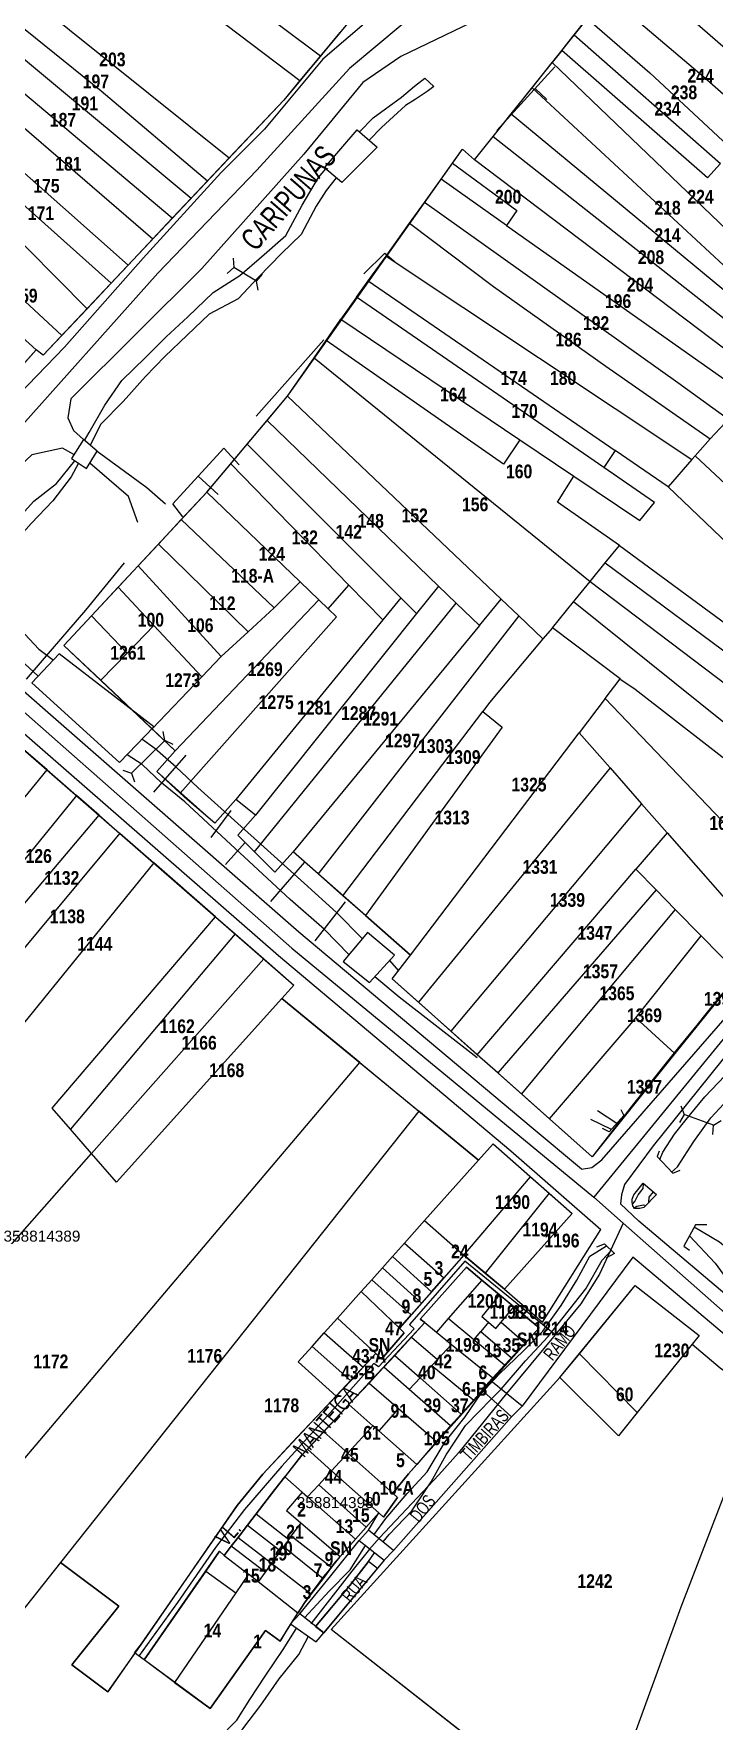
# Model space of a CAD drawing. Extents: x 199665 to 201826, y 4836581 to 4838476.
# Drawn here: x 200463.5 to 200587.3, y 4836898.7 to 4837205.9 of the extents above; entities that cross this region are included whole.
import ezdxf
from ezdxf.enums import TextEntityAlignment as Align

# ---------------------------------------------------------------- set-up
doc = ezdxf.new("R2010")
doc.units = 0
doc.header["$LTSCALE"] = 1.5
doc.header["$MEASUREMENT"] = 0
for name, color, linetype in [('CD-MALHA-LOTES', 40, 'CONTINUOUS'), ('CD_TXT_QUADRA', 7, 'CONTINUOUS'), ('HD-CANAIS', 7, 'CONTINUOUS'), ('HD-TXT-PERENE', 170, 'CONTINUOUS'), ('RU-QUADRAS', 6, 'CONTINUOUS'), ('SV-EIXO-RUA-N-PAV', 6, 'CONTINUOUS'), ('SV-EIXO-RUA-PAV', 20, 'CONTINUOUS'), ('SV-ESTIVAS', 7, 'CONTINUOUS'), ('SV-PONTE-BUEIRO', 249, 'CONTINUOUS'), ('SV-RUA-NAO-PAV-S-GUIA-C-GUIA', 7, 'CONTINUOUS'), ('SV-RUA-PAVIM-S-GUIA-C-GUIA', 7, 'CONTINUOUS'), ('SV-TXT-RUA-N-PAV-S-GUIA-C-GUIA', 7, 'CONTINUOUS'), ('Th_NmrPort', 1, 'CONTINUOUS')]:
    doc.layers.add(name, color=color, linetype=linetype)
doc.styles.add('ARIAL', font='ARIAL.TTF')
doc.styles.add('MONOTXT', font='ARIAL.TTF', dxfattribs={"height": 0.2})
doc.styles.get("Standard").update_dxf_attribs({"font": 'swisscbo.ttf'})

# ---------------------------------------------------------------- blocks, each defined once
blk = doc.blocks.new('COD045', base_point=(201519.89, 4838593.29))
at = {"layer": 'SV-ESTIVAS'}
blk.add_lwpolyline([(201520.638538, 4838591.792924), (201519.89, 4838593.29), (201520.638538, 4838594.792924)], dxfattribs=at)

msp = doc.modelspace()

# ---------------------------------------------------------------- linework, layer by layer
at = {"layer": 'CD-MALHA-LOTES', "linetype": 'Continuous'}
for p, q in [((200483.66, 4837225.86), (200515.68, 4837201.86)), ((200448.52, 4837223.82), (200499.07, 4837183.28)), ((200480.4, 4837221.26), (200511.91, 4837197.33)), ((200571.98, 4837218.39), (200622.49, 4837174.15)), ((200488.71, 4837172.29), (200440.75, 4837212.65)), ((200567.73, 4837213.06), (200585.49, 4837197.94)), ((200455.9, 4837211.46), (200475.76, 4837195.48)), ((200519.2, 4837206.09), (200515.68, 4837201.86)), ((200561.82, 4837205.65), (200564.21, 4837208.65)), ((200564.21, 4837208.65), (200575.59, 4837198.73)), ((200559.55, 4837202.81), (200557.84, 4837200.65)), ((200559.55, 4837202.81), (200561.82, 4837205.65)), ((200586.09, 4837179.62), (200559.55, 4837202.81)), ((200561.82, 4837205.65), (200588.44, 4837182.27)), ((200447.51, 4837201.03), (200485.17, 4837168.53)), ((200460.89, 4837201.96), (200492.15, 4837175.94)), ((200515.68, 4837201.86), (200511.91, 4837197.33)), ((200554.16, 4837196.04), (200557.84, 4837200.65)), ((200557.84, 4837200.65), (200605.89, 4837154.47)), ((200443.45, 4837196.81), (200480.66, 4837163.74)), ((200511.91, 4837197.33), (200508.98, 4837193.8)), ((200575.59, 4837198.73), (200590.65, 4837184.76)), ((200585.49, 4837197.94), (200595.08, 4837189.46)), ((200440.4, 4837193.64), (200477.59, 4837160.49)), ((200475.76, 4837195.48), (200495.12, 4837179.09)), ((200508.98, 4837193.8), (200499.07, 4837183.28)), ((200550.35, 4837191.27), (200554.16, 4837196.04)), ((200554.16, 4837196.04), (200602.98, 4837150.77)), ((200473.19, 4837155.82), (200438.11, 4837191.26)), ((200547.09, 4837187.18), (200550.35, 4837191.27)), ((200550.35, 4837191.27), (200601.52, 4837148.93)), ((200539.68, 4837182.3), (200541.52, 4837184.87)), ((200541.52, 4837184.87), (200543.66, 4837182.89)), ((200543.66, 4837182.89), (200547.09, 4837187.18)), ((200547.09, 4837187.18), (200599.25, 4837146.05)), ((200499.07, 4837183.28), (200495.12, 4837179.09)), ((200537.6, 4837179.39), (200539.68, 4837182.3)), ((200539.68, 4837182.3), (200551.4, 4837173.71)), ((200596.7, 4837142.81), (200543.66, 4837182.89)), ((200588.44, 4837182.27), (200586.09, 4837179.62)), ((200495.12, 4837179.09), (200492.15, 4837175.94)), ((200534.59, 4837175.18), (200537.6, 4837179.39)), ((200549.5, 4837170.98), (200537.6, 4837179.39)), ((200492.15, 4837175.94), (200488.71, 4837172.29)), ((200531.87, 4837171.37), (200534.59, 4837175.18)), ((200580.7, 4837142.3), (200534.59, 4837175.18)), ((200485.17, 4837168.53), (200488.71, 4837172.29)), ((200551.4, 4837173.71), (200549.5, 4837170.98)), ((200527.6, 4837165.4), (200531.87, 4837171.37)), ((200531.87, 4837171.37), (200547.15, 4837159.84)), ((200549.5, 4837170.98), (200593.79, 4837139.73)), ((200443.96, 4837166.33), (200463.91, 4837148.35)), ((200450.83, 4837167.34), (200468.62, 4837150.96)), ((200485.17, 4837168.53), (200480.66, 4837163.74)), ((200480.66, 4837163.74), (200477.59, 4837160.49)), ((200525.15, 4837161.98), (200527.6, 4837165.4)), ((200527.6, 4837165.4), (200583.25, 4837128.36)), ((200477.59, 4837160.49), (200473.19, 4837155.82)), ((200522.22, 4837157.91), (200524.37, 4837160.89)), ((200524.37, 4837160.89), (200525.15, 4837161.98)), ((200524.37, 4837160.89), (200569.28, 4837130.01)), ((200547.15, 4837159.84), (200567.6, 4837145.33)), ((200522.22, 4837157.91), (200519.35, 4837153.91)), ((200567.19, 4837126.92), (200522.22, 4837157.91)), ((200468.62, 4837150.96), (200473.19, 4837155.82)), ((200516.68, 4837150.05), (200519.35, 4837153.91)), ((200519.35, 4837153.91), (200551.94, 4837131.96)), ((200468.62, 4837150.96), (200465.2, 4837147.34)), ((200463.91, 4837148.35), (200459.32, 4837143.17)), ((200465.2, 4837147.34), (200463.91, 4837148.35)), ((200514.5, 4837146.9), (200516.68, 4837150.05)), ((200548.94, 4837127.5), (200516.68, 4837150.05)), ((200509.64, 4837139.87), (200514.5, 4837146.9)), ((200514.5, 4837146.9), (200564.71, 4837106.15)), ((200567.6, 4837145.33), (200586.55, 4837132.15)), ((200589.89, 4837135.65), (200580.7, 4837142.3)), ((200505.94, 4837135.46), (200509.64, 4837139.87)), ((200509.64, 4837139.87), (200548.53, 4837102.93)), ((200502.35, 4837131.18), (200505.94, 4837135.46)), ((200505.94, 4837135.46), (200537.12, 4837105.34)), ((200586.55, 4837132.15), (200583.84, 4837129.03)), ((200586.55, 4837132.15), (200589.31, 4837135.04)), ((200499.35, 4837127.61), (200502.35, 4837131.18)), ((200502.35, 4837131.18), (200530.31, 4837103.2)), ((200551.94, 4837131.96), (200548.94, 4837127.5)), ((200551.94, 4837131.96), (200561.75, 4837125.36)), ((200569.28, 4837130.01), (200567.19, 4837126.92)), ((200578.92, 4837123.38), (200569.28, 4837130.01)), ((200583.25, 4837128.36), (200583.84, 4837129.03)), ((200583.84, 4837129.03), (200630.98, 4837084.95)), ((200495.01, 4837122.45), (200499.35, 4837127.61)), ((200520.85, 4837105.5), (200499.35, 4837127.61)), ((200576.46, 4837120.54), (200567.19, 4837126.92)), ((200583.25, 4837128.36), (200578.92, 4837123.38)), ((200558.77, 4837120.63), (200561.75, 4837125.36)), ((200561.75, 4837125.36), (200573.78, 4837117.26)), ((200578.92, 4837123.38), (200625.55, 4837078.69)), ((200490.34, 4837117.44), (200495.01, 4837122.45)), ((200495.01, 4837122.45), (200511.98, 4837106.08)), ((200570.08, 4837112.72), (200558.77, 4837120.63)), ((200573.78, 4837117.26), (200576.46, 4837120.54)), ((200486.19, 4837112.97), (200490.34, 4837117.44)), ((200490.34, 4837117.44), (200507.24, 4837101.34)), ((200482.5, 4837109.01), (200486.19, 4837112.97)), ((200486.19, 4837112.97), (200502.5, 4837096.99)), ((200567.47, 4837109.53), (200570.08, 4837112.72)), ((200570.08, 4837112.72), (200624.4, 4837072.66)), ((200478.88, 4837105.13), (200482.5, 4837109.01)), ((200497.6, 4837092.49), (200482.5, 4837109.01)), ((200564.71, 4837106.15), (200567.47, 4837109.53)), ((200567.47, 4837109.53), (200621.58, 4837069.41)), ((200474.01, 4837099.89), (200478.88, 4837105.13)), ((200478.88, 4837105.13), (200485.34, 4837098.18)), ((200511.98, 4837106.08), (200507.24, 4837101.34)), ((200515.37, 4837102.81), (200511.98, 4837106.08)), ((200517.06, 4837101.18), (200520.85, 4837105.5)), ((200520.85, 4837105.5), (200527.01, 4837099.17)), ((200537.12, 4837105.34), (200533.15, 4837100.36)), ((200537.12, 4837105.34), (200540.35, 4837102.22)), ((200562, 4837102.83), (200564.71, 4837106.15)), ((200564.71, 4837106.15), (200618.25, 4837065.56)), ((200489.25, 4837075.36), (200515.37, 4837102.81)), ((200507.24, 4837101.34), (200502.5, 4837096.99)), ((200503.67, 4837056.95), (200540.35, 4837102.22)), ((200515.37, 4837102.81), (200517.06, 4837101.18)), ((200530.31, 4837103.2), (200527.01, 4837099.17)), ((200530.31, 4837103.2), (200533.15, 4837100.36)), ((200540.35, 4837102.22), (200544.59, 4837098.13)), ((200544.59, 4837098.13), (200548.53, 4837102.93)), ((200548.53, 4837102.93), (200551.74, 4837099.89)), ((200557.85, 4837097.74), (200561.71, 4837102.47)), ((200561.71, 4837102.47), (200562, 4837102.83)), ((200613.88, 4837060.52), (200561.71, 4837102.47)), ((200468.99, 4837094.51), (200474.01, 4837099.89)), ((200474.01, 4837099.89), (200480.47, 4837093.14)), ((200490.16, 4837067.62), (200518.58, 4837099.71)), ((200527.01, 4837099.17), (200500.24, 4837066.5)), ((200533.15, 4837100.36), (200503.85, 4837063.64)), ((200551.74, 4837099.89), (200515.24, 4837052.95)), ((200518.58, 4837099.71), (200517.06, 4837101.18)), ((200551.74, 4837099.89), (200556.14, 4837095.7)), ((200485.34, 4837098.18), (200480.47, 4837093.14)), ((200485.34, 4837098.18), (200494.07, 4837088.8)), ((200502.5, 4837096.99), (200497.6, 4837092.49)), ((200544.59, 4837098.13), (200510.69, 4837056.95)), ((200556.14, 4837095.7), (200546.43, 4837084.13)), ((200557.85, 4837097.74), (200556.14, 4837095.7)), ((200570.18, 4837088.43), (200557.85, 4837097.74)), ((200475.68, 4837088.18), (200468.99, 4837094.51)), ((200480.47, 4837093.14), (200475.68, 4837088.18)), ((200497.6, 4837092.49), (200494.07, 4837088.8)), ((200485.06, 4837079.32), (200475.68, 4837088.18)), ((200494.07, 4837088.8), (200485.06, 4837079.32)), ((200567.49, 4837084.88), (200570.18, 4837088.43)), ((200570.18, 4837088.43), (200570.29, 4837088.34)), ((200570.29, 4837088.34), (200572.89, 4837086.58)), ((200572.89, 4837086.58), (200592.77, 4837071.13)), ((200546.43, 4837084.13), (200545.19, 4837082.49)), ((200567.49, 4837084.88), (200562.75, 4837078.62)), ((200602.84, 4837047.78), (200567.49, 4837084.88)), ((200519.76, 4837048.96), (200545.19, 4837082.49)), ((200545.19, 4837082.49), (200548.71, 4837079.67)), ((200489.25, 4837075.36), (200485.06, 4837079.32)), ((200548.71, 4837079.67), (200523.87, 4837045.34)), ((200532.07, 4837038.12), (200562.75, 4837078.62)), ((200562.75, 4837078.62), (200568.35, 4837072.24)), ((200465.91, 4837071.85), (200461.63, 4837075.58)), ((200485.9, 4837071.55), (200489.25, 4837075.36)), ((200443.8, 4837044.8), (200465.91, 4837071.85)), ((200465.91, 4837071.85), (200471.26, 4837067.18)), ((200490.16, 4837067.62), (200485.9, 4837071.55)), ((200568.35, 4837072.24), (200533.49, 4837029.56)), ((200568.35, 4837072.24), (200574.08, 4837065.7)), ((200491.4, 4837066.48), (200490.16, 4837067.62)), ((200471.26, 4837067.18), (200449.49, 4837040.43)), ((200475.37, 4837063.6), (200471.26, 4837067.18)), ((200496.43, 4837062.16), (200491.4, 4837066.48)), ((200500.24, 4837066.5), (200496.43, 4837062.16)), ((200503.85, 4837063.64), (200500.24, 4837066.5)), ((200574.08, 4837065.7), (200539.39, 4837024.31)), ((200574.08, 4837065.7), (200578.74, 4837060.4)), ((200453.3, 4837037.52), (200475.37, 4837063.6)), ((200475.37, 4837063.6), (200478.78, 4837060.62)), ((200500.65, 4837060), (200503.85, 4837063.64)), ((200479.13, 4837060.33), (200451.6, 4837027.29)), ((200478.78, 4837060.62), (200479.13, 4837060.33)), ((200479.13, 4837060.33), (200485.32, 4837054.93)), ((200503.67, 4837056.95), (200500.65, 4837060)), ((200578.74, 4837060.4), (200573.06, 4837053.77)), ((200578.74, 4837060.4), (200596.37, 4837040.28)), ((200507.34, 4837053.24), (200503.67, 4837056.95)), ((200510.69, 4837056.95), (200507.34, 4837053.24)), ((200515.24, 4837052.95), (200510.69, 4837056.95)), ((200485.32, 4837054.93), (200458.24, 4837021.51)), ((200496.57, 4837045.13), (200485.32, 4837054.93)), ((200519.76, 4837048.96), (200515.24, 4837052.95)), ((200544.19, 4837020.03), (200573.06, 4837053.77)), ((200573.06, 4837053.77), (200576.73, 4837050.03)), ((200576.73, 4837050.03), (200547.92, 4837016.71)), ((200576.73, 4837050.03), (200580.22, 4837046.47)), ((200523.87, 4837045.34), (200519.76, 4837048.96)), ((200580.22, 4837046.47), (200559.11, 4837021.22)), ((200580.22, 4837046.47), (200584.93, 4837041.67)), ((200466.86, 4837010.28), (200496.57, 4837045.13)), ((200496.57, 4837045.13), (200500.17, 4837042)), ((200523.87, 4837045.34), (200532.07, 4837038.12)), ((200500.17, 4837042), (200470.17, 4837006.47)), ((200500.17, 4837042), (200505.34, 4837037.49)), ((200573.05, 4837026.75), (200584.93, 4837041.67)), ((200584.93, 4837041.67), (200591.81, 4837034.66)), ((200505.34, 4837037.49), (200474.02, 4837002.04)), ((200505.34, 4837037.49), (200510.84, 4837032.7)), ((200528.7, 4837033.82), (200532.07, 4837038.12)), ((200533.49, 4837029.56), (200528.7, 4837033.82)), ((200591.81, 4837034.66), (200580.11, 4837020.26)), ((200510.84, 4837032.7), (200508.62, 4837030.24)), ((200508.62, 4837030.24), (200478.56, 4836996.82)), ((200522.8, 4837018.61), (200508.62, 4837030.24)), ((200539.39, 4837024.31), (200533.49, 4837029.56)), ((200557.34, 4837008.33), (200572.54, 4837026.11)), ((200572.54, 4837026.11), (200573.05, 4837026.75)), ((200573.05, 4837026.75), (200580.11, 4837020.26)), ((200544.19, 4837020.03), (200539.39, 4837024.31)), ((200445.1, 4836926.78), (200522.8, 4837018.61)), ((200522.8, 4837018.61), (200533.57, 4837009.77)), ((200547.92, 4837016.71), (200544.19, 4837020.03)), ((200559.11, 4837021.22), (200552.21, 4837012.89)), ((200580.11, 4837020.26), (200565.09, 4837001.43)), ((200552.21, 4837012.89), (200547.92, 4837016.71)), ((200557.34, 4837008.33), (200552.21, 4837012.89)), ((200470.17, 4837006.47), (200466.86, 4837010.28)), ((200533.57, 4837009.77), (200468.39, 4836927.6)), ((200544.44, 4837000.85), (200533.57, 4837009.77)), ((200474.02, 4837002.04), (200470.17, 4837006.47)), ((200565.09, 4837001.43), (200557.34, 4837008.33)), ((200544.44, 4837000.85), (200547.06, 4837003.78)), ((200547.06, 4837003.78), (200553.89, 4836997.8)), ((200424.13, 4836945.58), (200474.02, 4837002.04)), ((200478.56, 4836996.82), (200474.02, 4837002.04)), ((200534.6, 4836989.82), (200544.44, 4837000.85)), ((200541.73, 4836983.51), (200553.89, 4836997.8)), ((200553.89, 4836997.8), (200557.27, 4836994.84)), ((200557.27, 4836994.84), (200545.6, 4836980.28)), ((200557.27, 4836994.84), (200561.48, 4836991.15)), ((200561.48, 4836991.15), (200549.14, 4836977.32)), ((200530.93, 4836985.71), (200534.6, 4836989.82)), ((200534.6, 4836989.82), (200541.73, 4836983.51)), ((200528.77, 4836983.29), (200530.93, 4836985.71)), ((200530.93, 4836985.71), (200538.12, 4836979.41)), ((200526.93, 4836981.23), (200528.77, 4836983.29)), ((200528.77, 4836983.29), (200535.86, 4836976.85)), ((200541.33, 4836983.03), (200538.12, 4836979.41)), ((200541.73, 4836983.51), (200541.33, 4836983.03)), ((200545.6, 4836980.28), (200541.73, 4836983.51)), ((200523.07, 4836976.91), (200524.99, 4836979.05)), ((200524.99, 4836979.05), (200526.93, 4836981.23)), ((200524.99, 4836979.05), (200532.15, 4836972.65)), ((200526.93, 4836981.23), (200534.03, 4836974.78)), ((200533.83, 4836971.9), (200542.21, 4836981.33)), ((200538.12, 4836979.41), (200535.86, 4836976.85)), ((200545, 4836979), (200538.9, 4836971.98)), ((200542.21, 4836981.33), (200545, 4836979)), ((200545, 4836979), (200548.25, 4836976.3)), ((200549.14, 4836977.32), (200545.6, 4836980.28)), ((200518.74, 4836972.05), (200523.07, 4836976.91)), ((200530.02, 4836970.24), (200523.07, 4836976.91)), ((200535.86, 4836976.85), (200534.03, 4836974.78)), ((200548.25, 4836976.3), (200545.01, 4836972.4)), ((200550.86, 4836974.13), (200548.25, 4836976.3)), ((200562.78, 4836965.6), (200572.9, 4836978.01)), ((200572.9, 4836978.01), (200584.55, 4836968.91)), ((200532.15, 4836972.65), (200530.02, 4836970.24)), ((200534.03, 4836974.78), (200532.15, 4836972.65)), ((200545.01, 4836972.4), (200546.24, 4836971.33)), ((200548.55, 4836971.33), (200550.86, 4836974.13)), ((200550.86, 4836974.13), (200555.48, 4836970.28)), ((200514.13, 4836966.89), (200516.36, 4836969.38)), ((200516.36, 4836969.38), (200518.74, 4836972.05)), ((200516.36, 4836969.38), (200523.44, 4836963.12)), ((200518.74, 4836972.05), (200525.72, 4836965.61)), ((200530.9, 4836969.4), (200526.79, 4836964.62)), ((200530.02, 4836970.24), (200530.9, 4836969.4)), ((200532.2, 4836968.6), (200534.63, 4836971.25)), ((200534.63, 4836971.25), (200533.83, 4836971.9)), ((200534.63, 4836971.25), (200536.76, 4836969.52)), ((200538.9, 4836971.98), (200536.76, 4836969.52)), ((200536.76, 4836969.52), (200539.5, 4836967.29)), ((200543.58, 4836968.11), (200538.9, 4836971.98)), ((200543.58, 4836968.11), (200544.83, 4836969.62)), ((200546.24, 4836971.33), (200544.83, 4836969.62)), ((200544.83, 4836969.62), (200550.43, 4836964.86)), ((200546.24, 4836971.33), (200547.58, 4836970.16)), ((200547.58, 4836970.16), (200548.55, 4836971.33)), ((200548.55, 4836971.33), (200552.92, 4836967.53)), ((200555.48, 4836970.28), (200552.92, 4836967.53)), ((200511.63, 4836964.09), (200514.13, 4836966.89)), ((200514.13, 4836966.89), (200521.16, 4836960.67)), ((200529.17, 4836965.3), (200532.2, 4836968.6)), ((200532.2, 4836968.6), (200536.94, 4836964.54)), ((200539.5, 4836967.29), (200536.94, 4836964.54)), ((200539.5, 4836967.29), (200547, 4836961.18)), ((200549.16, 4836963.5), (200543.58, 4836968.11)), ((200552.92, 4836967.53), (200550.43, 4836964.86)), ((200583.29, 4836967.34), (200573.3, 4836954.88)), ((200584.55, 4836968.91), (200583.29, 4836967.34)), ((200583.29, 4836967.34), (200588.41, 4836963.03)), ((200518.54, 4836957.9), (200511.63, 4836964.09)), ((200523.44, 4836963.12), (200522.54, 4836962.13)), ((200525.72, 4836965.61), (200523.44, 4836963.12)), ((200526.79, 4836964.62), (200525.72, 4836965.61)), ((200527.18, 4836963.13), (200526.31, 4836962.18)), ((200527.18, 4836963.13), (200529.17, 4836965.3)), ((200531.83, 4836959.06), (200527.18, 4836963.13)), ((200529.17, 4836965.3), (200533.82, 4836961.19)), ((200533.82, 4836961.19), (200535.93, 4836963.45)), ((200536.94, 4836964.54), (200535.93, 4836963.45)), ((200535.93, 4836963.45), (200543.54, 4836957.12)), ((200547, 4836961.18), (200549.16, 4836963.5)), ((200550.43, 4836964.86), (200549.16, 4836963.5)), ((200559.24, 4836961.26), (200562.78, 4836965.6)), ((200562.78, 4836965.6), (200573.3, 4836954.88)), ((200517.58, 4836915.42), (200559.24, 4836961.26)), ((200521.16, 4836960.67), (200518.54, 4836957.9)), ((200520.85, 4836956.34), (200524.5, 4836960.24)), ((200522.54, 4836962.13), (200521.16, 4836960.67)), ((200526.31, 4836962.18), (200524.5, 4836960.24)), ((200524.5, 4836960.24), (200529.87, 4836955.6)), ((200533.82, 4836961.19), (200531.83, 4836959.06)), ((200533.82, 4836961.19), (200541.29, 4836954.59)), ((200546.19, 4836960.31), (200543.54, 4836957.12)), ((200547, 4836961.18), (200546.19, 4836960.31)), ((200569.89, 4836950.64), (200559.24, 4836961.26)), ((200511.39, 4836950.34), (200518.54, 4836957.9)), ((200539.33, 4836952.48), (200531.83, 4836959.06)), ((200543.54, 4836957.12), (200542.53, 4836955.91)), ((200581.26, 4836919.5), (200595.79, 4836957.25)), ((200516.25, 4836951.4), (200520.85, 4836956.34)), ((200520.85, 4836956.34), (200525.22, 4836952.49)), ((200529.87, 4836955.6), (200526.29, 4836951.54)), ((200529.87, 4836955.6), (200536.76, 4836949.64)), ((200541.29, 4836954.59), (200539.33, 4836952.48)), ((200542.53, 4836955.91), (200541.29, 4836954.59)), ((200573.3, 4836954.88), (200569.89, 4836950.64)), ((200513.29, 4836948.23), (200516.25, 4836951.4)), ((200520.64, 4836947.51), (200516.25, 4836951.4)), ((200525.22, 4836952.49), (200520.64, 4836947.51)), ((200526.29, 4836951.54), (200525.22, 4836952.49)), ((200526.29, 4836951.54), (200533.18, 4836945.46)), ((200537.67, 4836950.7), (200539.33, 4836952.48)), ((200505.15, 4836943.68), (200511.39, 4836950.34)), ((200513.29, 4836948.23), (200512.26, 4836947.12)), ((200517.69, 4836944.3), (200513.29, 4836948.23)), ((200536.76, 4836949.64), (200533.18, 4836945.46)), ((200536.76, 4836949.64), (200537.67, 4836950.7)), ((200512.26, 4836947.12), (200509.18, 4836943.21)), ((200520.64, 4836947.51), (200517.69, 4836944.3)), ((200520.64, 4836947.51), (200528.84, 4836940.22)), ((200533.18, 4836945.46), (200531.7, 4836943.73)), ((200500.49, 4836937.99), (200505.15, 4836943.68)), ((200507.34, 4836940.86), (200509.18, 4836943.21)), ((200509.18, 4836943.21), (200512.34, 4836940.42)), ((200513.32, 4836939.56), (200515.35, 4836941.76)), ((200515.35, 4836941.76), (200517.69, 4836944.3)), ((200515.35, 4836941.76), (200524, 4836934.05)), ((200517.69, 4836944.3), (200526.28, 4836936.61)), ((200531.7, 4836943.73), (200528.84, 4836940.22)), ((200503.96, 4836936.45), (200507.34, 4836940.86)), ((200512.34, 4836940.42), (200509.51, 4836937.06)), ((200512.34, 4836940.42), (200513.32, 4836939.56)), ((200522.05, 4836931.86), (200513.32, 4836939.56)), ((200529.69, 4836939.42), (200527.15, 4836935.87)), ((200528.84, 4836940.22), (200529.69, 4836939.42)), ((200483.53, 4836913.34), (200500.49, 4836937.99)), ((200502.39, 4836934.41), (200503.96, 4836936.45)), ((200503.96, 4836936.45), (200509.9, 4836931.79)), ((200509.51, 4836937.06), (200512.11, 4836934.84)), ((200526.28, 4836936.61), (200524, 4836934.05)), ((200527.15, 4836935.87), (200526.28, 4836936.61)), ((200500.67, 4836932.16), (200502.39, 4836934.41)), ((200502.39, 4836934.41), (200508.38, 4836929.69)), ((200509.9, 4836931.79), (200510.36, 4836932.42)), ((200512.11, 4836934.84), (200510.36, 4836932.42)), ((200510.36, 4836932.42), (200517.7, 4836926.72)), ((200512.11, 4836934.84), (200519.25, 4836928.71)), ((200524, 4836934.05), (200522.05, 4836931.86)), ((200494.78, 4836926), (200497.31, 4836929.65)), ((200497.31, 4836929.65), (200498.17, 4836928.89)), ((200498.17, 4836928.89), (200499.44, 4836930.56)), ((200499.44, 4836930.56), (200500.67, 4836932.16)), ((200505.58, 4836925.83), (200499.44, 4836930.56)), ((200500.67, 4836932.16), (200506.76, 4836927.45)), ((200508.38, 4836929.69), (200506.76, 4836927.45)), ((200508.38, 4836929.69), (200508.96, 4836930.5)), ((200509.9, 4836931.79), (200508.96, 4836930.5)), ((200508.96, 4836930.5), (200516.13, 4836924.68)), ((200522.05, 4836931.86), (200519.25, 4836928.71)), ((200468.39, 4836927.6), (200458.97, 4836915.71)), ((200468.39, 4836927.6), (200478.95, 4836919.66)), ((200498.17, 4836928.89), (200502.58, 4836925.44)), ((200506.76, 4836927.45), (200505.58, 4836925.83)), ((200506.76, 4836927.45), (200513.98, 4836921.88)), ((200517.7, 4836926.72), (200516.13, 4836924.68)), ((200519.11, 4836928.54), (200517.7, 4836926.72)), ((200519.25, 4836928.71), (200519.11, 4836928.54)), ((200483.57, 4836909.85), (200494.78, 4836926)), ((200494.78, 4836926), (200500.27, 4836922.06)), ((200502.58, 4836925.44), (200500.27, 4836922.06)), ((200504.31, 4836924.08), (200502.58, 4836925.44)), ((200505.58, 4836925.83), (200504.31, 4836924.08)), ((200511.57, 4836918.4), (200504.31, 4836924.08)), ((200516.13, 4836924.68), (200513.98, 4836921.88)), ((200500.27, 4836922.06), (200489.12, 4836905.77)), ((200512.74, 4836920.27), (200511.57, 4836918.4)), ((200513.98, 4836921.88), (200512.74, 4836920.27)), ((200478.95, 4836919.66), (200470.42, 4836908.99)), ((200508.36, 4836913.26), (200511.57, 4836918.4)), ((200570.64, 4836890.25), (200581.26, 4836919.5)), ((200495.58, 4836901.02), (200505.68, 4836915.24)), ((200505.68, 4836915.24), (200508.36, 4836913.26)), ((200566, 4836877.41), (200517.58, 4836915.42)), ((200476.95, 4836904.02), (200483.53, 4836913.34)), ((200470.42, 4836908.99), (200476.95, 4836904.02)), ((200489.12, 4836905.77), (200483.57, 4836909.85)), ((200489.12, 4836905.77), (200495.58, 4836901.02))]:
    msp.add_line(p, q, dxfattribs=at)
at = {"layer": 'HD-CANAIS'}
for points in [[(200522.76, 4837187.99), (200525.24, 4837190.58), (200530.41, 4837194.3), (200532.75, 4837196.3), (200534.68, 4837197.79), (200536.31, 4837196.24), (200535.07, 4837195.33), (200532.92, 4837193.91), (200531.16, 4837192.82), (200526.79, 4837188.79), (200524.53, 4837186.49)], [(200472.71, 4837131.82), (200473.58, 4837133.28), (200476.42, 4837138.27), (200479.55, 4837142.74), (200483.85, 4837146.91), (200487.58, 4837150.69), (200491.54, 4837154.36), (200496.12, 4837158.74), (200500.98, 4837161.89), (200504.96, 4837165.26), (200509.35, 4837169.15), (200512.36, 4837174.68), (200515.28, 4837179.73), (200516.63, 4837181.27)], [(200518.5, 4837179.67), (200516.71, 4837177.34), (200514.88, 4837174.46), (200512.18, 4837169.35), (200508.58, 4837165.87), (200504.4, 4837161.57), (200500.66, 4837157.59), (200495.43, 4837154.81), (200491.44, 4837150.98), (200487.36, 4837147.11), (200483.85, 4837143.48), (200479.79, 4837138.93), (200475.7, 4837134.78), (200473.74, 4837130.98)], [(200441.7, 4837113.22), (200446.21, 4837112.29), (200451.32, 4837111.63), (200456.21, 4837113.55), (200460.13, 4837117.05), (200463.54, 4837120.79), (200467.66, 4837123.98), (200470.97, 4837128.13)], [(200471.64, 4837127.69), (200470.32, 4837125.21), (200466.95, 4837120.85), (200463.05, 4837116.72), (200458.92, 4837112.05), (200455.37, 4837107.87), (200457.68, 4837101.97), (200461.04, 4837097.48), (200464.45, 4837093.83), (200467.07, 4837091.85)], [(200464.29, 4837088.9), (200461.88, 4837091.15), (200457.59, 4837095.07), (200453.3, 4837098.44), (200449.7, 4837102.09), (200448.62, 4837103.57), (200446.89, 4837103.63), (200446.03, 4837102.43)], [(200523.27, 4837041.15), (200518.61, 4837045.92), (200512.7, 4837051.28), (200493.34, 4837068.67), (200489.43, 4837072.35), (200485.55, 4837075.78), (200483.19, 4837077.46)], [(200520.85, 4837038.24), (200516.38, 4837042.79), (200510.15, 4837048.3), (200490.99, 4837066.05), (200486.73, 4837069.54), (200483.24, 4837072.83), (200480.47, 4837074.62)], [(200528.22, 4837037.16), (200529.84, 4837035.32)], [(200525.58, 4837034.24), (200529.97, 4837030.53), (200544.2, 4837019.49)], [(200577.41, 4837000.95), (200577.95, 4837002.26), (200580.09, 4837005.58), (200582.17, 4837008.26), (200585.59, 4837012.35), (200589.23, 4837016.18), (200590.66, 4837018.1)], [(200579.55, 4836998.67), (200580.6, 4836999.61), (200583.58, 4837004.22), (200586.66, 4837008.54), (200590.61, 4837012.76), (200592.95, 4837016.32)], [(200566.08, 4837009.84), (200569.57, 4837007.54)], [(200568.59, 4837006.44), (200564.88, 4837008.22)], [(200572.44, 4836992.82), (200572.84, 4836993.29), (200573.48, 4836994.53), (200574.35, 4836995.66), (200574.46, 4836996.55)], [(200575.42, 4836993.17), (200575.48, 4836994.1), (200576.23, 4836995.07)], [(200572.72, 4836992.16), (200573.21, 4836992.43), (200574.45, 4836992.7), (200574.84, 4836992.58)], [(200616.35, 4836961.74), (200615.27, 4836962.64), (200612.2, 4836965.1), (200609.61, 4836967.29), (200606.13, 4836970.32), (200603.38, 4836972.73), (200601.25, 4836974.38), (200599.53, 4836975.84), (200598.14, 4836977.19), (200593.34, 4836981.65), (200588.27, 4836985.93), (200583.67, 4836988.63)], [(200525.41, 4836932.68), (200527.58, 4836935.6), (200531.43, 4836940.18), (200535.1, 4836944.09), (200538.35, 4836949.56), (200541.98, 4836954.09), (200544.81, 4836958.29), (200548.21, 4836961.96), (200552.61, 4836966.12), (200556.14, 4836969.68), (200559.45, 4836974.4), (200562.31, 4836979), (200564.65, 4836983.38), (200567.69, 4836985.24)], [(200582.79, 4836987.06), (200587.45, 4836982.05), (200588.91, 4836980.1), (200591.17, 4836977.8), (200594.21, 4836976.15), (200597.34, 4836973.36), (200599.33, 4836971.7), (200601.32, 4836969.97), (200604.7, 4836967.15), (200607.76, 4836964.76), (200610.65, 4836961.99), (200614.17, 4836958.65)], [(200527.1, 4836931.36), (200528.15, 4836932.71), (200532.27, 4836936.98), (200535.8, 4836942.29), (200538.56, 4836947.2), (200542.04, 4836952.56), (200546.78, 4836957.39), (200548.53, 4836959.15), (200552.98, 4836964.28), (200557.11, 4836968.73), (200559.79, 4836972.21), (200563.96, 4836977.43), (200566.91, 4836982.63), (200568.56, 4836984.39)], [(200512.76, 4836917.54), (200517.22, 4836922.39), (200521.08, 4836926.24), (200523.85, 4836930.68)], [(200514.75, 4836915.93), (200517.66, 4836919.42), (200521.03, 4836923.41), (200524.38, 4836927.8), (200525.48, 4836929.36)], [(200486.44, 4836880.1), (200489.26, 4836884.61), (200491.63, 4836888.55), (200494, 4836892.16), (200497.04, 4836895.43), (200500.42, 4836898.92), (200502.79, 4836902.64), (200505.61, 4836906.93), (200508.87, 4836911.77), (200511.24, 4836915.49)], [(200489.04, 4836880.55), (200492.08, 4836884.49), (200494.2, 4836887.88), (200497.29, 4836892.66), (200501.55, 4836897.3), (200504.82, 4836901.62), (200508.14, 4836906.41), (200511.74, 4836910.82), (200513.47, 4836914.17)]]:
    msp.add_lwpolyline(points, dxfattribs=at)
at = {"layer": 'RU-QUADRAS', "color": 6, "linetype": 'Continuous'}
msp.add_lwpolyline([(200738.45, 4837215.58), (200712.56, 4837181.81, -0.009965), (200625.55, 4837078.69), (200627.92, 4837076.57, 0.01898), (200565.09, 4837001.43), (200528.7, 4837033.82), (200532.07, 4837038.12), (200510.69, 4837056.95), (200507.34, 4837053.24), (200500.65, 4837060), (200503.85, 4837063.64), (200500.24, 4837066.5), (200496.43, 4837062.16), (200485.9, 4837071.55), (200489.25, 4837075.36), (200468.99, 4837094.51), (200495.1, 4837122.54), (200509.64, 4837139.87), (200541.52, 4837184.87), (200543.66, 4837182.89), (200579.72, 4837228.09)], format="xyb", dxfattribs=at)
for points in [[(200522.7, 4837210.3), (200508.98, 4837193.8), (200465.2, 4837147.34), (200463.91, 4837148.35), (200442.56, 4837124.24)], [(200457.28, 4837079.37), (200510.84, 4837032.7), (200508.62, 4837030.24), (200544.44, 4837000.85), (200547.06, 4837003.78), (200561.48, 4836991.15), (200549.14, 4836977.32), (200541.73, 4836983.51), (200530.02, 4836970.24), (200530.9, 4836969.4), (200526.79, 4836964.62), (200525.72, 4836965.61), (200505.15, 4836943.68), (200500.49, 4836937.99), (200476.95, 4836904.02), (200470.42, 4836908.99), (200478.95, 4836919.66), (200468.39, 4836927.6), (200458.97, 4836915.71)]]:
    msp.add_lwpolyline(points, dxfattribs=at)
for points in [[(200483.57, 4836909.85), (200497.31, 4836929.65), (200498.17, 4836928.89), (200512.26, 4836947.12), (200534.63, 4836971.25), (200533.83, 4836971.9), (200542.21, 4836981.33), (200555.48, 4836970.28), (200531.7, 4836943.73), (200528.84, 4836940.22), (200529.69, 4836939.42), (200527.15, 4836935.87), (200526.28, 4836936.61), (200519.25, 4836928.71, 0.04931), (200508.36, 4836913.26), (200505.68, 4836915.24), (200495.58, 4836901.02)], [(200517.58, 4836915.42), (200559.24, 4836961.26), (200572.9, 4836978.01), (200584.55, 4836968.91), (200583.29, 4836967.34), (200588.41, 4836963.03, -0.028374), (200611.33, 4836944.52), (200612.5, 4836946.12), (200619.47, 4836939.35), (200640.15, 4836922.95), (200689.31, 4836881.28), (200657.5, 4836840.17), (200612.68, 4836874.93), (200595.8, 4836837.22), (200587.71, 4836840.35), (200582.35, 4836828.89), (200569.84, 4836835.06), (200580.37, 4836862.85), (200562.96, 4836868.99), (200566, 4836877.41)]]:
    msp.add_lwpolyline(points, format="xyb", close=True, dxfattribs=at)
at = {"layer": 'SV-EIXO-RUA-N-PAV'}
for points in [[(200866.99, 4837593.93), (200850.62, 4837574.07), (200830.92, 4837551.37), (200801.21, 4837514.31), (200776.84, 4837483.93), (200748.79, 4837453.05), (200735.01, 4837435.3), (200713.74, 4837409.31), (200696.38, 4837392.62), (200647.78, 4837340.21), (200614.62, 4837296.88), (200592.92, 4837270.65), (200577.07, 4837252.91), (200558.19, 4837231.58), (200540.14, 4837215.6), (200520.97, 4837199.57), (200504.07, 4837181.02), (200486.06, 4837162.31), (200459.47, 4837132.44), (200442.34, 4837118.59), (200432.61, 4837108.08)], [(200816.82, 4837306.62), (200813.51, 4837298.85), (200801.39, 4837284.83), (200790.4, 4837269.68), (200781.69, 4837259.83), (200771.84, 4837246.57), (200757.82, 4837229.52), (200737.37, 4837204.14), (200721.83, 4837184.82), (200707.3, 4837168.3), (200705.16, 4837165.88), (200685.46, 4837141.25), (200681.19, 4837136.06), (200667.3, 4837119), (200659.14, 4837109.62), (200647.84, 4837096.75), (200636.4, 4837083.1), (200620.49, 4837062.26), (200607.23, 4837045.22), (200565.37, 4836994.07)], [(200570.72, 4836989.38), (200566.41, 4836980.07), (200563.05, 4836974.65), (200558.35, 4836969.01), (200549.51, 4836958.33), (200540.79, 4836947.53), (200537.18, 4836943.58), (200526.38, 4836932.09), (200524.58, 4836930.01), (200521.4, 4836925.99), (200513.92, 4836916.44)], [(200558.35, 4836969.01), (200541.91, 4836982.45), (200531.86, 4836970.89), (200532.7, 4836970.14), (200526.22, 4836963.19), (200525.38, 4836963.84), (200516.97, 4836954.31), (200508.61, 4836945.1), (200501.85, 4836937.24), (200496.58, 4836930.35), (200489.63, 4836920.3), (200482.58, 4836910.48)]]:
    msp.add_lwpolyline(points, dxfattribs=at)
at = {"layer": 'SV-EIXO-RUA-PAV'}
msp.add_lwpolyline([(200460.12, 4837083.81), (200510.44, 4837039.41), (200565.37, 4836994.07), (200570.72, 4836989.38), (200596.5, 4836966.63), (200605.91, 4836958.54), (200655.83, 4836916.25), (200675.45, 4836901.43), (200693.33, 4836887.91), (200719.48, 4836860.88), (200743.46, 4836841.7), (200762.21, 4836829.49), (200784.88, 4836820.77), (200813.87, 4836814.01), (200860.96, 4836806.17), (200913.05, 4836798.13), (200942.92, 4836793.52), (200961.31, 4836790.43), (200967.87, 4836789.32), (200981.17, 4836787.09), (200987.18, 4836786.08), (201038.62, 4836778.26)], dxfattribs=at)
at = {"layer": 'SV-ESTIVAS'}
for points in [[(200547.75, 4837188.28), (200558.33, 4837199.86)], [(200554.73, 4837195.91), (200556.86, 4837193.89)], [(200523.54, 4837162.19), (200527.35, 4837165.94), (200529.43, 4837164.16)], [(200504.01, 4837160.83), (200499.92, 4837163.32)], [(200503.99, 4837136.23), (200516.29, 4837150.14)], [(200490.64, 4837117.94), (200488.78, 4837120.27), (200498.07, 4837130.43), (200500.89, 4837127.38)], [(200497.04, 4837122.02), (200493.39, 4837125.31)], [(200479.92, 4837109.59), (200472.89, 4837100.97), (200466.87, 4837093.92)], [(200466.87, 4837093.92), (200462.13, 4837088.39)], [(200481.29, 4837071.28), (200487.34, 4837077.23)], [(200485.35, 4837067.81), (200491.24, 4837074.54)], [(200495.75, 4837059.54), (200499.4, 4837064.5)], [(200498.38, 4837054.65), (200501.9, 4837058.59)], [(200506.65, 4837047.89), (200512.76, 4837055.04)], [(200514.67, 4837040.74), (200520.22, 4837047.85)], [(200587.17, 4837007.17), (200581.85, 4837009.14)]]:
    msp.add_lwpolyline(points, dxfattribs=at)
for points in [[(200472.52, 4837131.98), (200470.37, 4837128.53), (200473.07, 4837126.74), (200475.06, 4837129.91)], [(200516.26, 4836914.8), (200526.01, 4836926.5), (200524.38, 4836927.8), (200521.03, 4836923.41), (200517.66, 4836919.42), (200514.75, 4836915.93)]]:
    msp.add_lwpolyline(points, close=True, dxfattribs=at)
at = {"layer": 'SV-PONTE-BUEIRO'}
for points in [[(200516.4, 4837181.48), (200522.33, 4837188.38), (200525.97, 4837185.25), (200519.54, 4837178.77)], [(200485.36, 4837079.73), (200468.14, 4837092.98), (200463.16, 4837087.71), (200479.1, 4837073.19)], [(200524.59, 4837033.15), (200529.11, 4837038.14), (200524.2, 4837042.27), (200519.82, 4837036.98)], [(200574.36, 4836996.63), (200576.81, 4836994.58), (200574.51, 4836992.24), (200573.78, 4836992.04), (200573.33, 4836992.02), (200572.81, 4836992.04), (200572.49, 4836992.5), (200572.39, 4836993.18), (200572.4, 4836993.7), (200572.65, 4836994.52)], [(200552.36, 4836956.06), (200546.68, 4836960.64), (200545.28, 4836958.75), (200550.45, 4836954.08)], [(200528.95, 4836929.78), (200524.38, 4836933.5), (200522.72, 4836931.59), (200527.28, 4836928.02)], [(200516.26, 4836914.8), (200511.9, 4836918.22), (200510.22, 4836916.41), (200514.91, 4836913.13)]]:
    msp.add_lwpolyline(points, close=True, dxfattribs=at)
for points in [[(200570.29, 4837010.05), (200570.83, 4837008.94), (200568.17, 4837005.98), (200566.99, 4837006.59)], [(200577.3, 4837002.48), (200576.9, 4837001.49), (200579.77, 4836998.44), (200581.09, 4836999)], [(200585.96, 4836989.06), (200583.91, 4836989.06), (200581.75, 4836985.19), (200582.78, 4836984.44)], [(200565.95, 4836985.06), (200567.32, 4836985.6), (200569.15, 4836983.83), (200567.57, 4836983.02)]]:
    msp.add_lwpolyline(points, dxfattribs=at)
at = {"layer": 'SV-RUA-NAO-PAV-S-GUIA-C-GUIA'}
for points in [[(200563.16, 4836999.22), (200565.02, 4836999.52), (200566.88, 4837000.89), (200601.57, 4837040.74), (200633.01, 4837082.34), (200644.82, 4837096.32), (200652.12, 4837105.28), (200654.75, 4837107.24), (200666.49, 4837120.94), (200686.62, 4837145.48), (200705.44, 4837168.51), (200722.13, 4837187.66), (200729.58, 4837196.67), (200741.84, 4837212.41)], [(200525.31, 4837209.15), (200516.11, 4837201.26), (200505.5, 4837188.48), (200497.56, 4837180.56), (200483.4, 4837165.02), (200469.09, 4837148.81), (200454.06, 4837133.3)], [(200543, 4837207.83), (200530.28, 4837201.74), (200523.4, 4837196.97), (200512.66, 4837183.96), (200494.1, 4837163.16), (200470.24, 4837139.42), (200469.69, 4837135.95), (200470.72, 4837133.63), (200472.52, 4837131.98)], [(200470.82, 4837129.25), (200468.74, 4837130.43), (200463.13, 4837129.2), (200453.88, 4837120.59), (200445.53, 4837117.78), (200442.73, 4837115.08), (200436.53, 4837107.91)], [(200475.06, 4837129.91), (200484.07, 4837123.28), (200487.46, 4837120.27)], [(200482.42, 4837116.92), (200480.72, 4837121.65), (200473.69, 4837127.73)], [(200736.48, 4836944.56), (200734.71, 4836947.63), (200732.13, 4836950.03), (200697.21, 4836977.04), (200656.44, 4837006.54), (200616.4, 4837035.02), (200614.55, 4837035.83), (200607, 4837041.29), (200596.92, 4837029.2), (200576.18, 4837003.45), (200570.96, 4836996.38), (200570.43, 4836994.49), (200570.26, 4836992.87)], [(200511.9, 4836918.22), (200517.52, 4836925.16), (200522.72, 4836931.59), (200524.38, 4836933.5), (200526.28, 4836936.61), (200527.15, 4836935.87), (200529.69, 4836939.42), (200528.84, 4836940.22), (200531.7, 4836943.73), (200541.29, 4836954.59), (200549.16, 4836963.5), (200552.92, 4836967.53), (200555.48, 4836970.28), (200550.86, 4836974.13), (200548.25, 4836976.3), (200545, 4836979), (200542.21, 4836981.33), (200533.83, 4836971.9), (200534.63, 4836971.25), (200532.2, 4836968.6), (200529.17, 4836965.3), (200527.18, 4836963.13), (200526.31, 4836962.18), (200524.5, 4836960.24), (200520.85, 4836956.34), (200516.25, 4836951.4), (200516.23, 4836951.39), (200513.29, 4836948.23), (200512.26, 4836947.12), (200509.18, 4836943.21), (200507.34, 4836940.86), (200503.96, 4836936.45), (200502.39, 4836934.41), (200500.67, 4836932.16), (200499.44, 4836930.56), (200498.17, 4836928.89), (200497.31, 4836929.65), (200494.78, 4836926), (200483.57, 4836909.85), (200481.8, 4836911.15), (200483.53, 4836913.34), (200500.49, 4836937.99), (200505.15, 4836943.68), (200511.39, 4836950.34), (200518.54, 4836957.9), (200521.16, 4836960.67), (200522.54, 4836962.13), (200523.44, 4836963.12), (200525.72, 4836965.61), (200526.79, 4836964.62), (200530.9, 4836969.4), (200530.02, 4836970.24), (200532.15, 4836972.65), (200534.03, 4836974.78), (200535.86, 4836976.85), (200538.12, 4836979.41), (200541.33, 4836983.03), (200541.73, 4836983.51), (200545.6, 4836980.28), (200549.14, 4836977.32), (200556.09, 4836971.35), (200566.65, 4836988.23)], [(200572.47, 4836983.2), (200552.36, 4836956.06), (200550.45, 4836954.08), (200528.95, 4836929.78), (200527.28, 4836928.02), (200516.26, 4836914.8)]]:
    msp.add_lwpolyline(points, dxfattribs=at)
at = {"layer": 'SV-RUA-PAVIM-S-GUIA-C-GUIA'}
for points in [[(200563.16, 4836999.22), (200553.97, 4837006.82), (200511.71, 4837042.36), (200448.96, 4837097.24), (200436.53, 4837107.91)], [(200458.91, 4837081.01), (200508.02, 4837038.06), (200550.28, 4837002.52), (200566.65, 4836988.23)], [(200597.06, 4836969.86), (200573.57, 4836989.7), (200570.26, 4836992.87)], [(200703.43, 4836871.63), (200698.29, 4836876), (200685.15, 4836887.41), (200671.4, 4836898.94), (200660.01, 4836909.1), (200644.33, 4836921.9), (200594.56, 4836964.56), (200572.47, 4836983.2)]]:
    msp.add_lwpolyline(points, dxfattribs=at)

# ---------------------------------------------------------------- block references
at = {"layer": 'SV-ESTIVAS'}
for p, rotation in [((200499.92, 4837163.32, 2.82), 158), ((200504.01, 4837160.83, 2.79), 345), ((200487.34, 4837077.23, 3.36), 37), ((200481.29, 4837071.28, 4.05), 225), ((200581.85, 4837009.14, 3.11), 175), ((200587.17, 4837007.17, 2.84), 329)]:
    msp.add_blockref('COD045', p, dxfattribs=dict(at, rotation=rotation))

# ---------------------------------------------------------------- texts
at = {"layer": 'CD_TXT_QUADRA', "color": 7, "linetype": 'Continuous', "style": 'MONOTXT'}
for s, p in [('358814389', (200458, 4836986)), ('358814398', (200511.35, 4836937.5))]:
    msp.add_text(s, height=2, dxfattribs=at).set_placement(p)
at = {"layer": 'HD-TXT-PERENE', "style": 'ARIAL', "width": 0.7}
msp.add_text('CARIPUNAS', height=4, rotation=49, dxfattribs=at).set_placement((200503.85, 4837166.07))
at = {"layer": 'SV-TXT-RUA-N-PAV-S-GUIA-C-GUIA', "style": 'ARIAL', "width": 0.7}
for s, height, rotation, p in [('RAMO', 2.4, 51, (200557.89, 4836964.15)), ('VL.                     MANTEIGA', 3, 49, (200498.55, 4836930.29)), ('TIMBIRAS', 2.4, 48, (200542.72, 4836945.87)), ('DOS', 2.4, 51, (200533.58, 4836934.72)), ('RUA', 2.4, 51, (200521.12, 4836920.18))]:
    msp.add_text(s, height=height, rotation=rotation, dxfattribs=at).set_placement(p)
at = {"layer": 'Th_NmrPort', "color": 1}
for s, p in [('203', (200475.42, 4837201.2)), ('197', (200472.42, 4837197.2)), ('244', (200582.42, 4837198.2)), ('191', (200470.42, 4837193.2)), ('234', (200576.42, 4837192.2)), ('238', (200579.42, 4837195.2)), ('187', (200466.42, 4837190.2)), ('181', (200467.42, 4837182.2)), ('175', (200463.42, 4837178.2)), ('200', (200547.42, 4837176.2)), ('218', (200576.42, 4837174.2)), ('224', (200582.42, 4837176.2)), ('171', (200462.42, 4837173.2)), ('214', (200576.42, 4837169.2)), ('208', (200573.42, 4837165.2)), ('204', (200571.42, 4837160.2)), ('159', (200459.42, 4837158.2)), ('196', (200567.42, 4837157.2)), ('192', (200563.42, 4837153.2)), ('186', (200558.42, 4837150.2)), ('174', (200548.42, 4837143.2)), ('180', (200557.42, 4837143.2)), ('164', (200537.42, 4837140.2)), ('170', (200550.42, 4837137.2)), ('160', (200549.42, 4837126.2)), ('156', (200541.42, 4837120.2)), ('148', (200522.42, 4837117.2)), ('152', (200530.42, 4837118.2)), ('132', (200510.42, 4837114.2)), ('142', (200518.42, 4837115.2)), ('124', (200504.42, 4837111.2)), ('118-A', (200499.42, 4837107.2)), ('112', (200495.42, 4837102.2)), ('100', (200482.42, 4837099.2)), ('106', (200491.42, 4837098.2)), ('1261', (200477.42, 4837093.2)), ('1273', (200487.42, 4837088.2)), ('1269', (200502.42, 4837090.2)), ('1275', (200504.42, 4837084.2)), ('1281', (200511.42, 4837083.2)), ('1287', (200519.42, 4837082.2)), ('1291', (200523.42, 4837081.2)), ('1297', (200527.42, 4837077.2)), ('1303', (200533.42, 4837076.2)), ('1309', (200538.42, 4837074.2)), ('1325', (200550.42, 4837069.2)), ('1313', (200536.42, 4837063.2)), ('161', (200586.42, 4837062.2)), ('1126', (200460.42, 4837056.2)), ('1331', (200552.42, 4837054.2)), ('1132', (200465.42, 4837052.2)), ('1339', (200557.42, 4837048.2)), ('1138', (200466.42, 4837045.2)), ('1347', (200562.42, 4837042.2)), ('1144', (200471.42, 4837040.2)), ('1357', (200563.42, 4837035.2)), ('1365', (200566.42, 4837031.2)), ('139', (200585.42, 4837030.2)), ('1369', (200571.42, 4837027.2)), ('1162', (200486.42, 4837025.2)), ('1166', (200490.42, 4837022.2)), ('1168', (200495.42, 4837017.2)), ('1397', (200571.42, 4837014.2)), ('1190', (200547.42, 4836993.2)), ('1194', (200552.42, 4836988.2)), ('24', (200539.42, 4836984.2)), ('1196', (200556.42, 4836986.2)), ('3', (200536.42, 4836981.2)), ('5', (200534.42, 4836979.2)), ('9', (200530.42, 4836974.2)), ('8', (200532.42, 4836976.2)), ('1200', (200542.42, 4836975.2)), ('1198', (200546.42, 4836973.2)), ('1208', (200550.42, 4836973.2)), ('47', (200527.42, 4836970.2)), ('SN', (200551.42, 4836968.2)), ('1214', (200554.42, 4836970.2)), ('1176', (200491.42, 4836965.2)), ('43-A', (200521.42, 4836965.2)), ('SN', (200524.42, 4836967.2)), ('1198', (200538.42, 4836967.2)), ('15', (200545.42, 4836966.2)), ('35', (200548.81, 4836967.16)), ('1230', (200576.42, 4836966.2)), ('1172', (200463.42, 4836964.2)), ('43-B', (200519.42, 4836962.2)), ('40', (200533.42, 4836962.2)), ('42', (200536.42, 4836964.2)), ('6', (200544.42, 4836962.2)), ('6-B', (200541.42, 4836959.2)), ('1178', (200505.42, 4836956.2)), ('39', (200534.42, 4836956.2)), ('37', (200539.42, 4836956.2)), ('60', (200569.42, 4836958.2)), ('91', (200528.42, 4836955.2)), ('61', (200523.42, 4836951.2)), ('105', (200534.42, 4836950.2)), ('45', (200519.42, 4836947.2)), ('5', (200529.42, 4836946.2)), ('44', (200516.42, 4836943.2)), ('10-A', (200526.42, 4836941.2)), ('2', (200511.42, 4836937.2)), ('10', (200523.42, 4836939.2)), ('13', (200518.42, 4836934.2)), ('15', (200521.42, 4836936.2)), ('21', (200509.42, 4836933.2)), ('19', (200506.42, 4836929.2)), ('20', (200507.42, 4836930.2)), ('9', (200516.42, 4836928.2)), ('SN', (200517.42, 4836930.2)), ('15', (200501.42, 4836925.2)), ('18', (200504.42, 4836927.2)), ('7', (200514.42, 4836926.2)), ('3', (200512.42, 4836922.2)), ('1242', (200562.42, 4836924.2)), ('14', (200494.42, 4836915.2)), ('1', (200503.42, 4836913.2))]:
    msp.add_text(s, height=2.5, dxfattribs=at).set_placement(p, align=Align.MIDDLE_LEFT)

doc.saveas('drawing.dxf')
